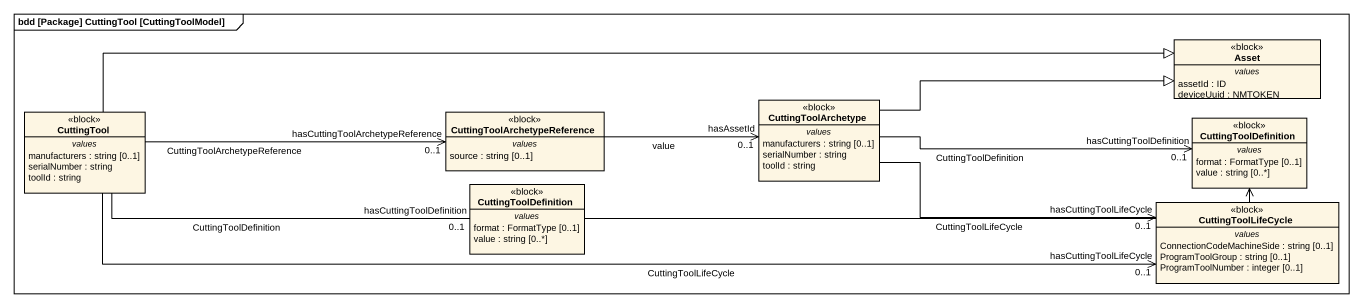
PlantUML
@startuml
mainframe bdd [Package] CuttingTool [CuttingToolModel]
hide circle
hide empty members
class Asset <<block>> {
  -- values --
  assetId : ID
  deviceUuid : NMTOKEN
}
class CuttingTool <<block>> {
  -- values --
  manufacturers : string [0..1]
  serialNumber : string
  toolId : string
}
class "CuttingToolArchetypeReference" as CuttingToolArchetypeReferenc <<block>> {
  -- values --
  source : string [0..1]
}
class CuttingToolArchetype <<block>> {
  -- values --
  manufacturers : string [0..1]
  serialNumber : string
  toolId : string
}
class CuttingToolDefinition <<block>> {
  -- values --
  format : FormatType [0..1]
  value : string [0..*]
}
class "CuttingToolDefinition" as CuttingToolDefinition_2 <<block>> {
  -- values --
  format : FormatType [0..1]
  value : string [0..*]
}
class CuttingToolLifeCycle <<block>> {
  -- values --
  ConnectionCodeMachineSide : string [0..1]
  ProgramToolGroup : string [0..1]
  ProgramToolNumber : integer [0..1]
}
CuttingTool -right-|> Asset
CuttingTool -right-> "hasCuttingToolArchetypeReference\n0..1" CuttingToolArchetypeReferenc : CuttingToolArchetypeReference
CuttingTool -right-> "hasCuttingToolDefinition\n0..1" CuttingToolDefinition : CuttingToolDefinition
CuttingTool -right-> "hasCuttingToolLifeCycle\n0..1" CuttingToolLifeCycle : CuttingToolLifeCycle
CuttingToolArchetypeReferenc -right-> "hasAssetId\n0..1" CuttingToolArchetype : value
CuttingToolArchetype -right-|> Asset
CuttingToolArchetype -right-> "0..1\nhasCuttingToolDefinition" CuttingToolDefinition : CuttingToolDefinition
CuttingToolArchetype -right-> "0..1\nhasCuttingToolLifeCycle" CuttingToolLifeCycle : CuttingToolLifeCycle
@enduml
